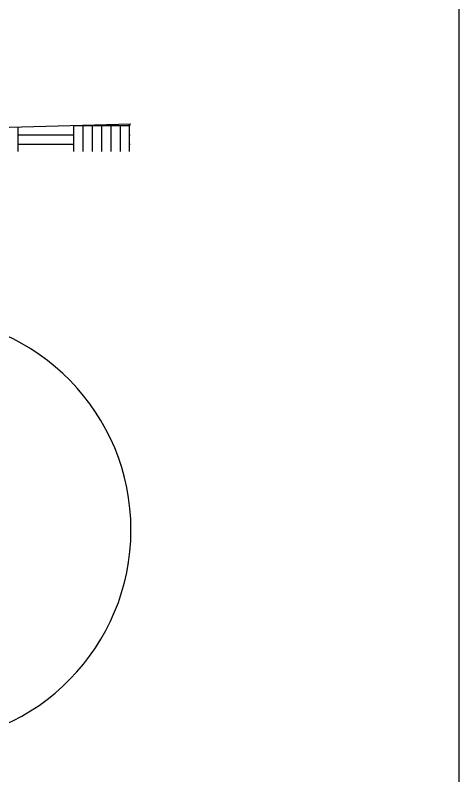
# Model space of a CAD drawing. Extents: x 0 to 216, y -5 to 280.
# Drawn here: x 170.5 to 216, y 126 to 204 of the extents above; entities that cross this region are included whole.
import ezdxf

# ---------------------------------------------------------------- set-up
doc = ezdxf.new("R2010")
doc.units = 0
doc.header["$LTSCALE"] = 10
doc.header["$MEASUREMENT"] = 0
doc.layers.get('0').update_dxf_attribs({"linetype": 'CONTINUOUS'})
for name, color, linetype in [('5244-LOGO$0$CADdetails-FRAME', 7, 'CONTINUOUS'), ('CADdetails-7-FRAME', 7, 'CONTINUOUS'), ('CADdetails-9-EXTRAFINE', 9, 'CONTINUOUS')]:
    doc.layers.add(name, color=color, linetype=linetype)

# ---------------------------------------------------------------- blocks, each defined once
blk = doc.blocks.new('5244-LOGO')
at = {"layer": '5244-LOGO$0$CADdetails-FRAME'}
blk.add_line((216, 280), (216, 0), dxfattribs=at)

msp = doc.modelspace()

# ---------------------------------------------------------------- linework, layer by layer
at = {"layer": 'CADdetails-7-FRAME'}
msp.add_lwpolyline([(0, 280), (216, 280), (216, 0), (0, 0)], close=True, dxfattribs=at)
at = {"layer": 'CADdetails-9-EXTRAFINE', "linetype": 'Continuous'}
for p, q in [((167.011, 192.423), (182.375, 192.865)), ((182.239, 192.682), (182.239, 192.861)), ((170.815, 190.009), (170.815, 192.533)), ((176.527, 192.682), (176.527, 192.697)), ((176.527, 192.682), (182.239, 192.682)), ((176.527, 190.009), (176.527, 192.682)), ((177.479, 190.009), (177.479, 192.682)), ((178.431, 190.009), (178.431, 192.682)), ((179.383, 190.009), (179.383, 192.682)), ((180.335, 190.009), (180.335, 192.682)), ((181.287, 190.009), (181.287, 192.682)), ((182.239, 190.009), (182.239, 192.682)), ((182.239, 192.682), (182.306, 192.682)), ((170.815, 191.73), (176.527, 191.73)), ((182.239, 191.73), (182.306, 191.73)), ((170.815, 190.778), (176.527, 190.778)), ((182.239, 190.778), (182.306, 190.778))]:
    msp.add_line(p, q, dxfattribs=at)
msp.add_arc((160.479, 151.209), 21.896, 271.16788, 88.76629, dxfattribs=at)

# ---------------------------------------------------------------- block references
msp.add_blockref('5244-LOGO', (0, 0))

doc.saveas('drawing.dxf')
